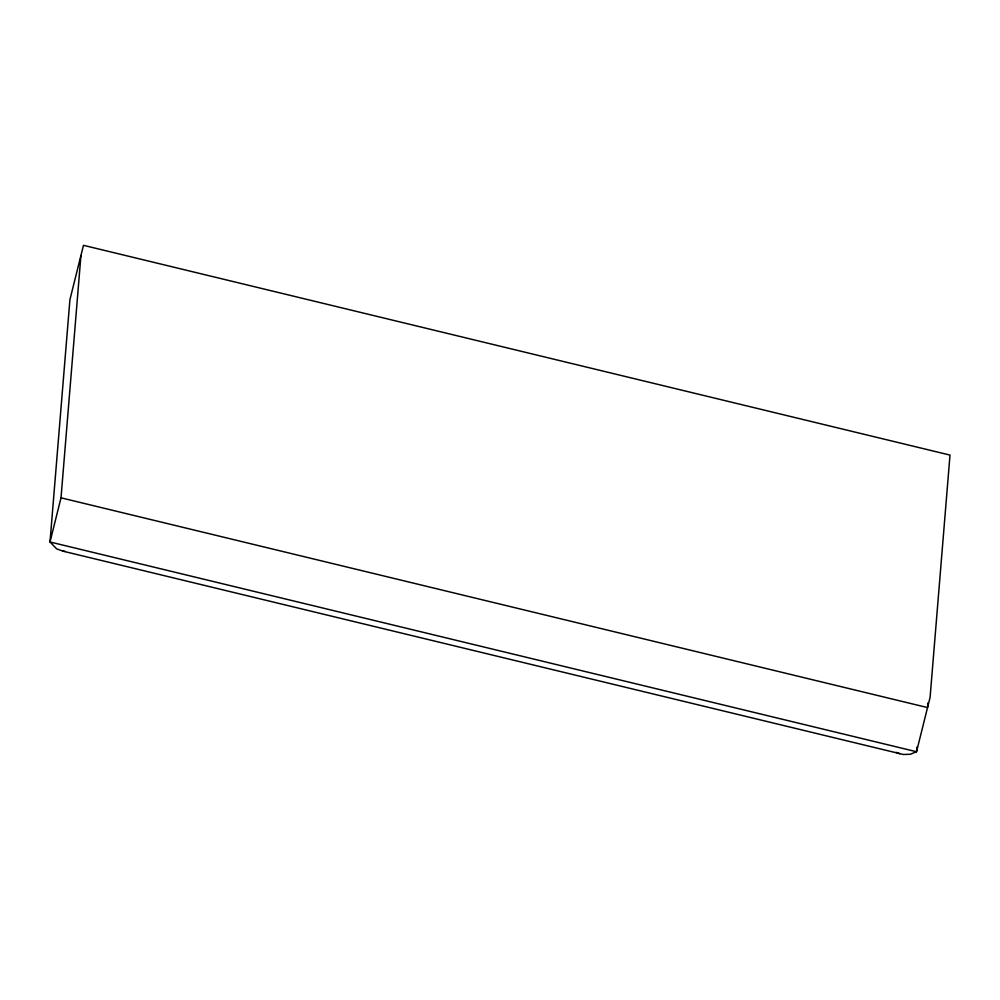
<?xml version="1.0" encoding="UTF-8"?>
<svg xmlns="http://www.w3.org/2000/svg" width="1000" height="1000" viewBox="0 0 1000 1000"><rect width="100%" height="100%" fill="white"/><g stroke="black" fill="none" stroke-linecap="round" stroke-linejoin="round"><path stroke-width="1.5" d="M916.912 747.075L916.525 751.737L50 541.987L69.912 299.713L83.475 245.325L950 455.087L930.088 697.362L916.525 751.737L910.325 754.262L903.325 754.488L62.975 551.163L56.625 548.85L50 541.987L61.013 497.825L80.925 255.55M927.913 702.925L927.537 707.575L61.013 497.825M62.975 551.163L65.325 551.413M896.175 752.375L899.725 753.713"/></g></svg>
